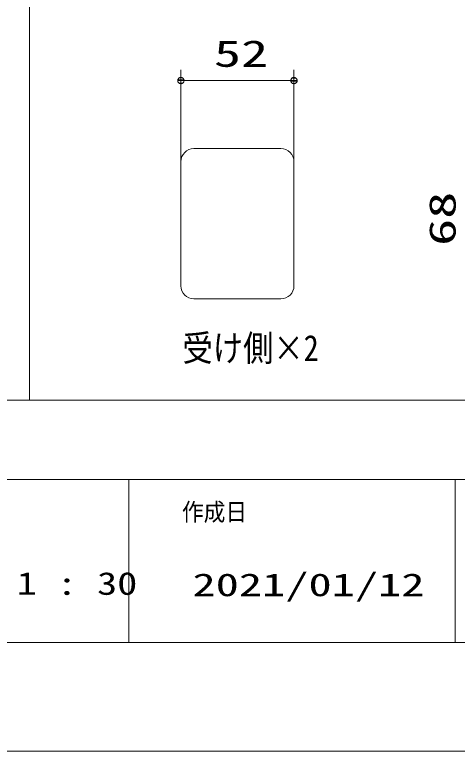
# Model space of a CAD drawing. Units: millimetres on the paper. Extents: x -305 to 305, y -152 to 152.
# Drawn here: x 13.5 to 54.2, y -148.5 to -80.8 of the extents above; entities that cross this region are included whole.
import ezdxf
from ezdxf.enums import TextEntityAlignment as Align

# ---------------------------------------------------------------- set-up
doc = ezdxf.new("R2010")
doc.units = ezdxf.units.MM
for name, color, linetype, lineweight in [('0-0_PV', 7, 'Continuous', 9), ('0-2_0', 7, 'Continuous', 9), ('0-4_S3', 7, 'Continuous', 9), ('0-6_1図面枠', 7, 'Continuous', 9), ('0-7_図面枠', 3, 'Continuous', 9), ('0-8_DEFPOINTS', 7, 'Continuous', 9)]:
    doc.layers.add(name, color=color, linetype=linetype, lineweight=lineweight)
doc.styles.add('ＭＳ ゴシック', font='')
doc.styles.get('ＭＳ ゴシック').set_extended_font_data('MS Gothic')

# ---------------------------------------------------------------- blocks, each defined once
blk = doc.blocks.new('_DOTSMALL')
at = {"layer": '0-2_0'}
for p, q in [((0.0746, 0.1), (-0.0746, 0.1)), ((0.1223, -0.0248), (-0.1223, -0.0248))]:
    blk.add_line(p, q, dxfattribs=at)
for points in [[(0.125, 0), (0.124, 0.0157), (0.1211, 0.0311), (0.1162, 0.046), (0.1095, 0.0602), (0.1011, 0.0735), (0.0911, 0.0856), (0.0797, 0.0963), (0.067, 0.1055), (0.0532, 0.1131), (0.0386, 0.1189), (0.0234, 0.1228), (0.0078, 0.1248), (-0.0078, 0.1248), (-0.0234, 0.1228), (-0.0386, 0.1189), (-0.0532, 0.1131), (-0.067, 0.1055), (-0.0797, 0.0963), (-0.0911, 0.0856), (-0.1011, 0.0735), (-0.1095, 0.0602), (-0.1162, 0.046), (-0.1211, 0.0311), (-0.124, 0.0157), (-0.125, 0), (0, 0)], [(-0.125, 0), (-0.124, -0.0157), (-0.1211, -0.0311), (-0.1162, -0.046), (-0.1095, -0.0602), (-0.1011, -0.0735), (-0.0911, -0.0856), (-0.0797, -0.0963), (-0.067, -0.1055), (-0.0532, -0.1131), (-0.0386, -0.1189), (-0.0234, -0.1228), (-0.0078, -0.1248), (0.0078, -0.1248), (0.0234, -0.1228), (0.0386, -0.1189), (0.0532, -0.1131), (0.067, -0.1055), (0.0797, -0.0963), (0.0911, -0.0856), (0.1011, -0.0735), (0.1095, -0.0602), (0.1162, -0.046), (0.1211, -0.0311), (0.124, -0.0157), (0.125, 0), (0, 0)]]:
    blk.add_lwpolyline(points, close=True, dxfattribs=at)

msp = doc.modelspace()

# ---------------------------------------------------------------- linework, layer by layer
at = {"layer": '0-0_PV'}
for p, q in [((14.829, 121.117), (14.829, -116.19)), ((-267.171, -116.19), (102.444, -116.19))]:
    msp.add_line(p, q, dxfattribs=at)
at = {"layer": '0-2_0'}
for p, q in [((23.983, -123.498), (23.983, -138.498)), ((53.983, -123.498), (53.983, -138.498))]:
    msp.add_line(p, q, dxfattribs=at)
at = {"layer": '0-4_S3'}
for p, q in [((28.759, -94.269), (28.759, -85.808)), ((39.159, -94.269), (39.159, -85.808)), ((28.759, -86.808), (39.159, -86.808)), ((37.959, -93.069), (29.959, -93.069)), ((28.759, -94.269), (28.759, -105.689)), ((39.159, -94.269), (39.159, -105.689)), ((37.959, -106.889), (29.959, -106.889))]:
    msp.add_line(p, q, dxfattribs=at)
for centre, start, end in [((29.959, -94.269), 90, 180), ((37.959, -94.269), 0, 90), ((29.959, -105.689), 180, 270), ((37.959, -105.689), 270, 0)]:
    msp.add_arc(centre, 1.2, start, end, dxfattribs=at)
at = {"layer": '0-7_図面枠'}
msp.add_line((-291.017, -123.498), (108.983, -123.498), dxfattribs=at)
msp.add_lwpolyline([(-291.017, -138.498), (108.983, -138.498), (108.983, 138.502), (-291.017, 138.502)], close=True, dxfattribs=at)
at = {"layer": '0-8_DEFPOINTS'}
msp.add_line((118.983, -148.498), (-301.017, -148.498), dxfattribs=at)

# ---------------------------------------------------------------- block references
at = {"layer": '0-4_S3', "xscale": 2.32, "yscale": 2.32, "rotation": 180}
msp.add_blockref('_DOTSMALL', (28.759, -86.808), dxfattribs=at)
at = {"layer": '0-4_S3', "xscale": 2.32, "yscale": 2.32}
msp.add_blockref('_DOTSMALL', (39.159, -86.808), dxfattribs=at)

# ---------------------------------------------------------------- texts
at = {"layer": '0-4_S3', "style": 'ＭＳ ゴシック'}
for s, height, width, p in [('52', 2.441, 1.5, (31.803, -86.278)), ('受け側×2', 2.405, 0.85, (28.904, -113.337))]:
    msp.add_text(s, height=height, dxfattribs=dict(at, width=width)).set_placement(p, align=Align.BOTTOM_LEFT)
at = {"layer": '0-4_S3', "style": 'ＭＳ ゴシック', "width": 1.5}
msp.add_text('68', height=2.441, rotation=90, dxfattribs=at).set_placement((54.763, -102.015), align=Align.BOTTOM_LEFT)
at = {"layer": '0-6_1図面枠', "style": 'ＭＳ ゴシック'}
for s, height, width, p in [('作成日', 1.628, 0.9, (28.857, -127.788)), ('1 : 30', 2.092, 1.3, (13.65, -134.737)), ('2021/01/12', 2.092, 1.5, (29.822, -134.861))]:
    msp.add_text(s, height=height, dxfattribs=dict(at, width=width)).set_placement(p, align=Align.BOTTOM_LEFT)

doc.saveas('drawing.dxf')
